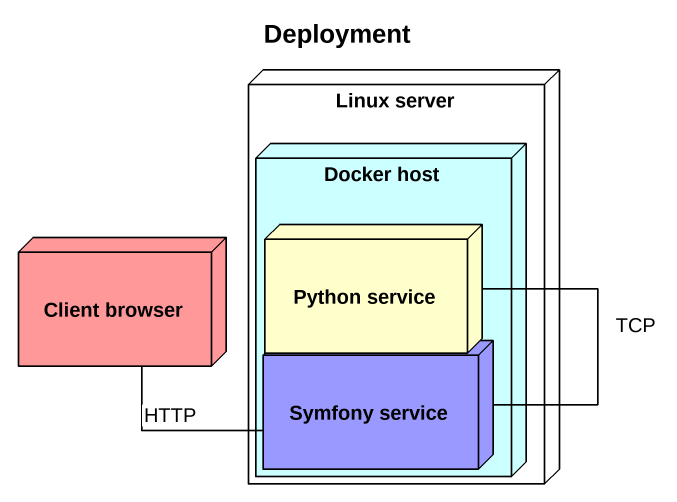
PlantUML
@startuml
title Deployment
node "Linux server" as Linux_server {
  node "Docker host" as Docker_host #CCFFFF {
    node "Python service" as Python_service #FFFFCC
    node "Symfony service" as Symfony_service #9999FF
  }
}
node "Client browser" as Client_browser #FF9999
Client_browser -right- Symfony_service : HTTP
Symfony_service -up- Python_service : TCP
@enduml
